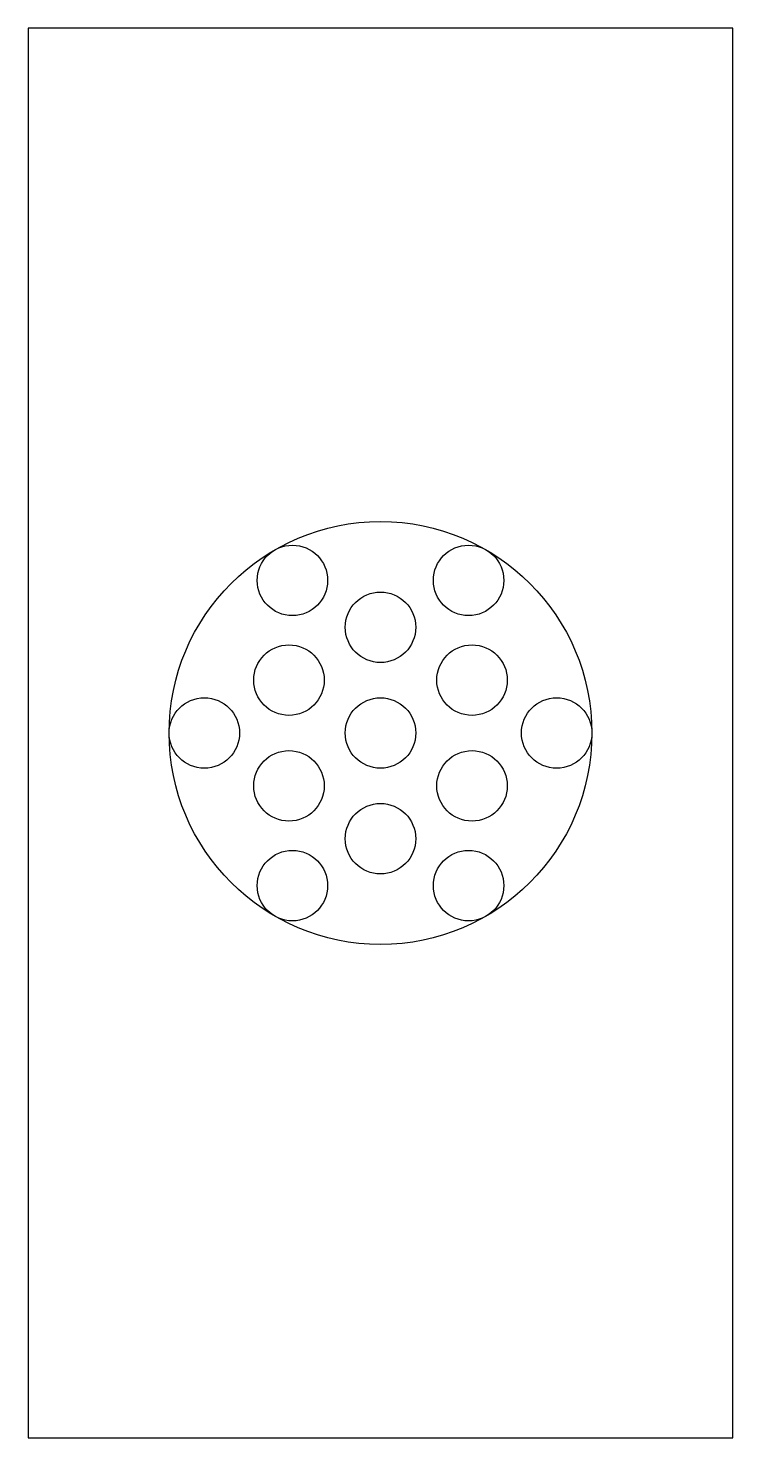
# Model space of a CAD drawing. Units: millimetres on the paper. Extents: x -165.8 to -145.8, y 113.2 to 153.2.
import ezdxf

# ---------------------------------------------------------------- set-up
doc = ezdxf.new("R2010")
doc.units = ezdxf.units.MM
doc.layers.add('0-0', color=7, linetype='Continuous')

msp = doc.modelspace()

# ---------------------------------------------------------------- linework, layer by layer
at = {"layer": '0-0'}
msp.add_lwpolyline([(-165.803, 113.23), (-145.803, 113.23), (-145.803, 153.23), (-165.803, 153.23)], close=True, dxfattribs=at)
for centre, radius in [((-155.803, 133.23), 6), ((-158.303, 137.56), 1), ((-153.303, 137.56), 1), ((-155.803, 136.23), 1), ((-158.401, 134.73), 1), ((-153.205, 134.73), 1), ((-160.803, 133.23), 1), ((-155.803, 133.23), 1), ((-150.803, 133.23), 1), ((-158.401, 131.73), 1), ((-153.205, 131.73), 1), ((-155.803, 130.23), 1), ((-158.303, 128.899), 1), ((-153.303, 128.899), 1)]:
    msp.add_circle(centre, radius, dxfattribs=at)

doc.saveas('drawing.dxf')
